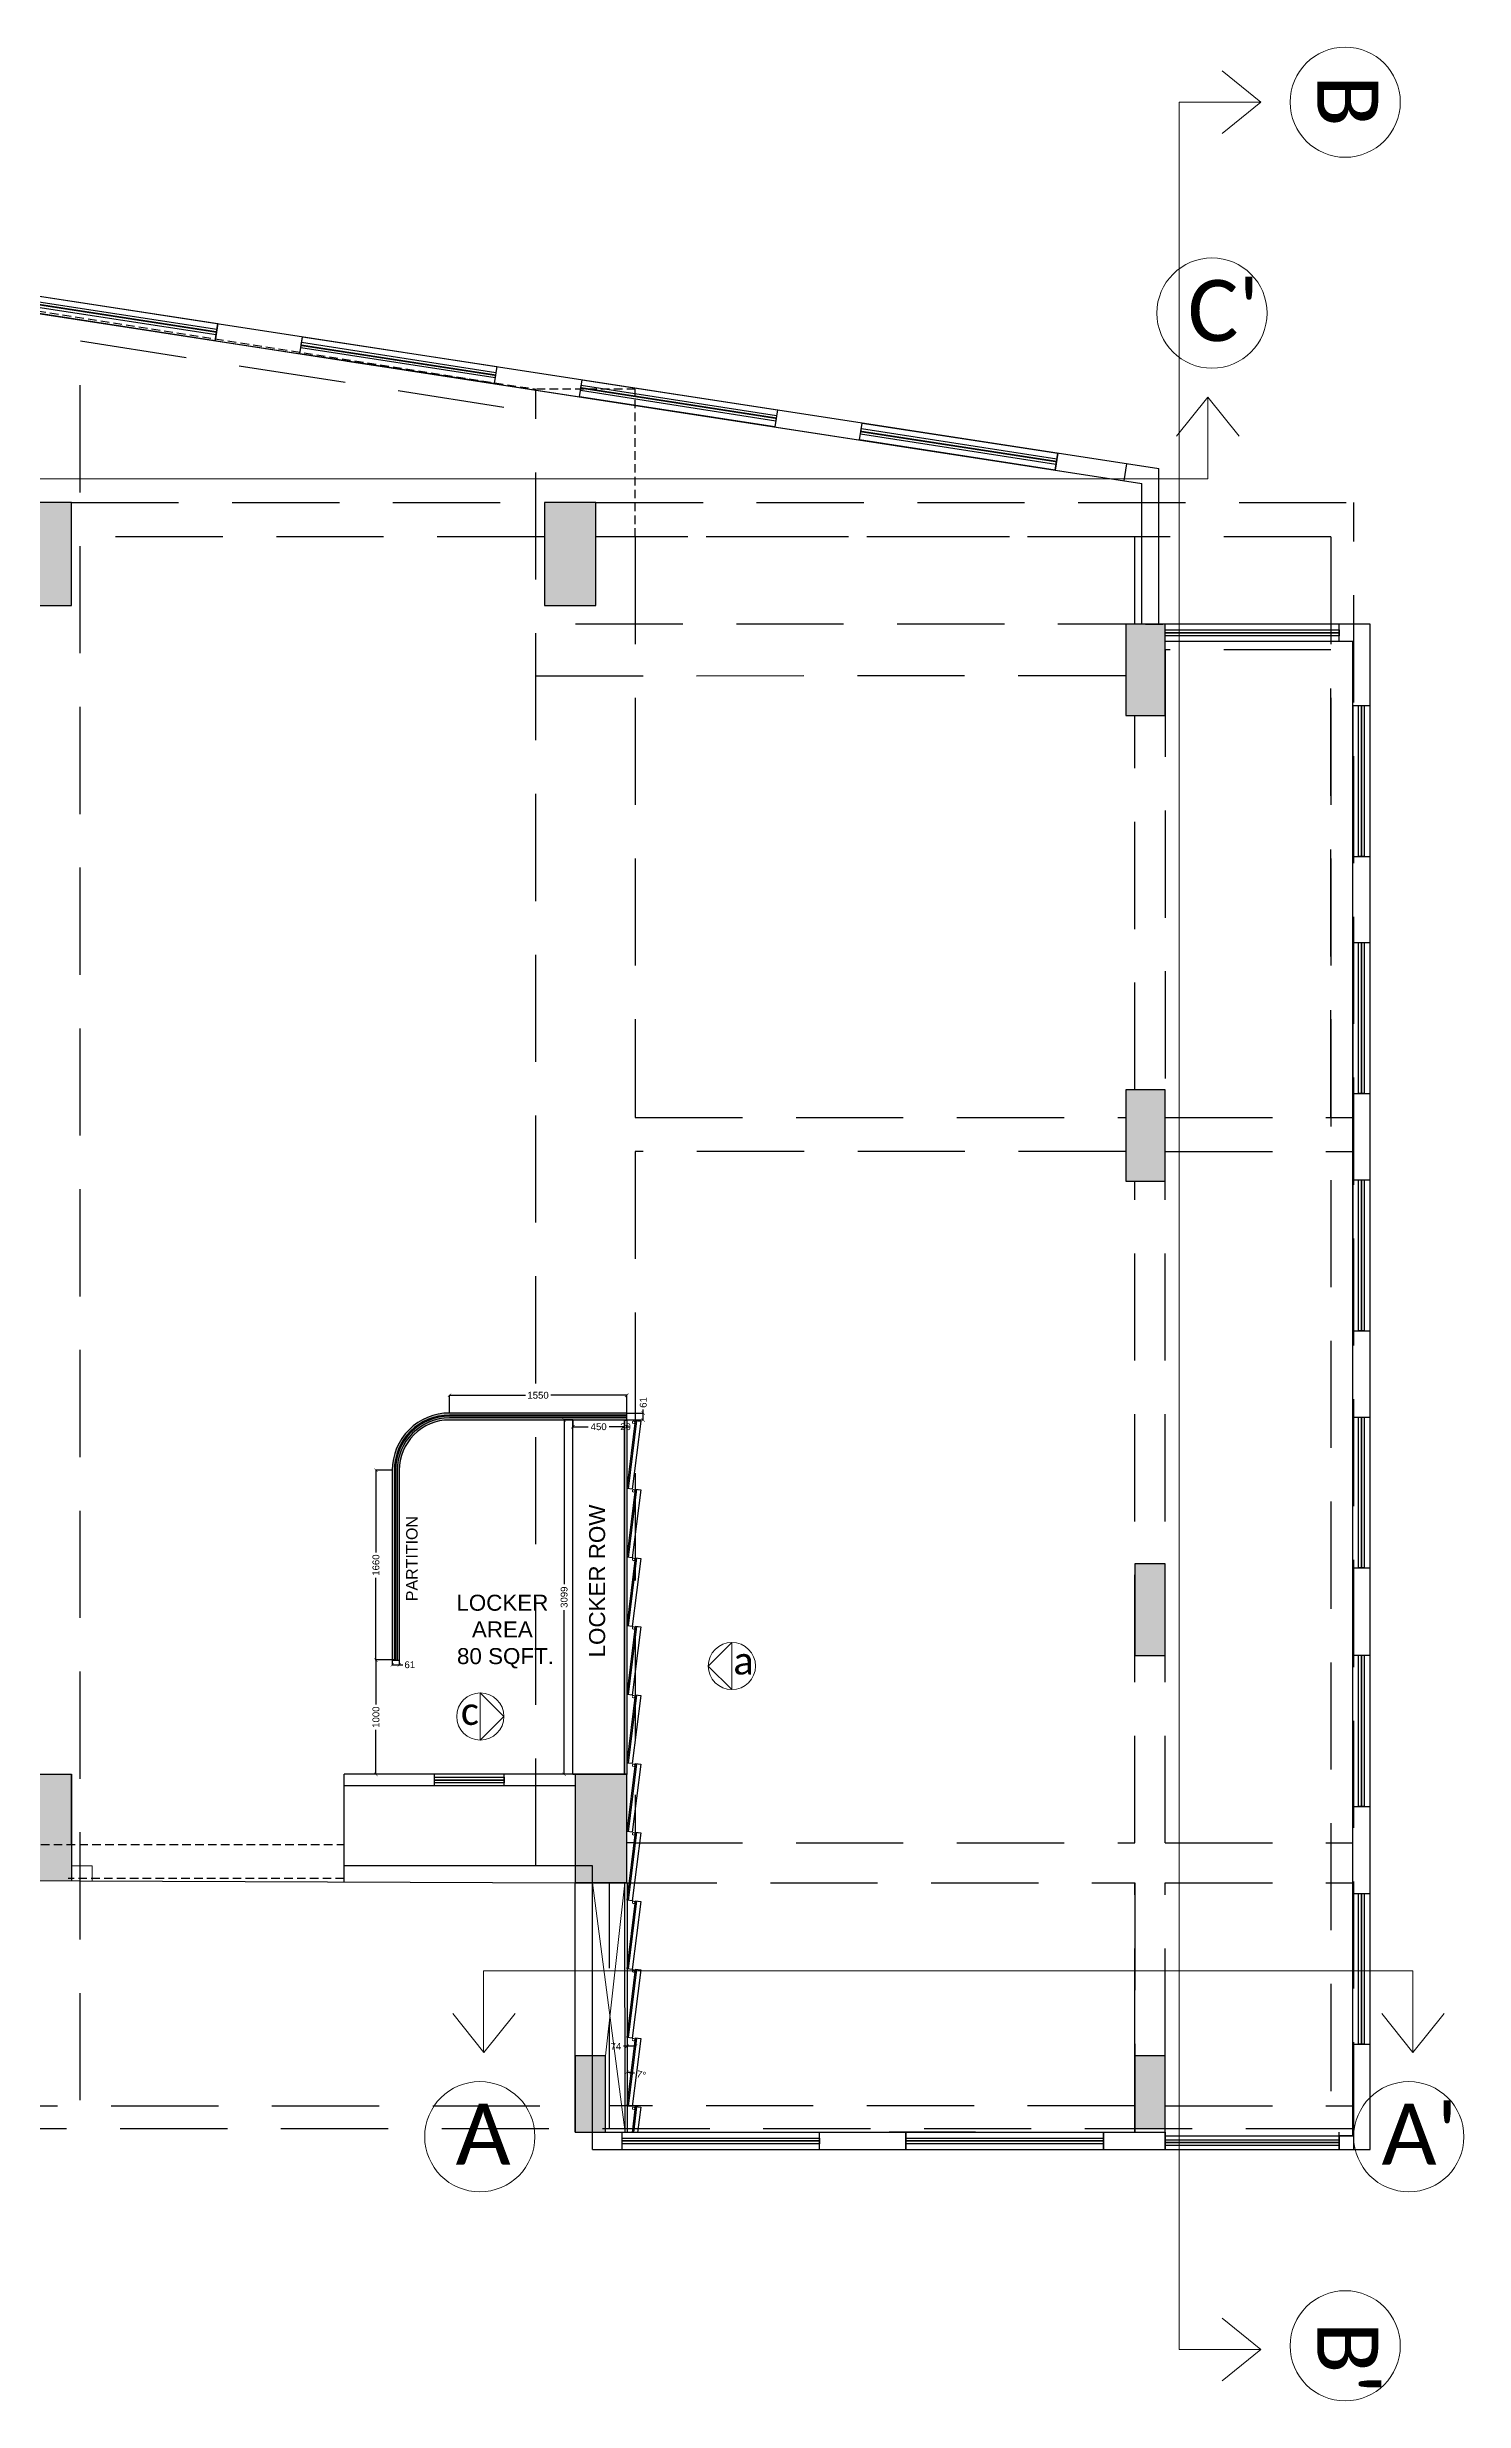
# Model space of a CAD drawing. Header units: millimetres. Extents: x 1464389 to 1998638, y -29162 to 256806.
# Drawn here: x 1595482 to 1607873, y 196049 to 216637 of the extents above; entities that cross this region are included whole.
import ezdxf

# ---------------------------------------------------------------- set-up
doc = ezdxf.new("R2010")
doc.units = ezdxf.units.MM
doc.header["$LTSCALE"] = 15
doc.header["$PDMODE"] = 35
for name, pattern in [('CONTINOUS', [0]), ('DASHED', [0.75, 0.5, -0.25]), ('DASHED2', [0.375, 0.25, -0.125]), ('HIDDEN', [9.525, 6.35, -3.175])]:
    doc.linetypes.add(name, pattern=pattern)
doc.layers.get('0').update_dxf_attribs({"lineweight": 5})
for name, color, linetype, lineweight in [('A-Hatch', 251, 'Continuous', 9), ('dimension', 1, 'Continuous', 25), ('Hatch', 252, 'Continuous', 15), ('I-ANNO-SYMB', 6, 'Continuous', 20), ('Plumbing-hot water supply', 10, 'Continuous', 70), ('wall', 50, 'Continuous', 30)]:
    doc.layers.add(name, color=color, linetype=linetype, lineweight=lineweight)
for name, color, linetype in [('A-WNDW', 4, 'Continuous'), ('COLUMN', 14, 'Continuous'), ('GFC Columns', 6, 'Continuous'), ('GFC Walls', 14, 'Continuous'), ('GFC Windows', 5, 'Continuous'), ('S-beamline-7', 8, 'HIDDEN'), ('S-col-3', 3, 'Continuous'), ('Text', 250, 'Continuous')]:
    doc.layers.add(name, color=color, linetype=linetype)
for name, color, linetype, lineweight, true_color in [('Furnitures', 7, 'Continuous', 25, 0x753b00), ('Lighting', 7, 'DASHED', 9, 0xff870f), ('Panelling', 7, 'Continuous', 25, 0x753b00)]:
    doc.layers.add(name, color=color, linetype=linetype, lineweight=lineweight, true_color=true_color)
doc.styles.add('ARIAL', font='arial.ttf')
doc.styles.add('ELEVATION', font='calibri.ttf', dxfattribs={"height": 0.2})
doc.dimstyles.new('SC-25', dxfattribs={"dimtxt": 60, "dimasz": 30, "dimexe": 0, "dimexo": 0, "dimgap": 25, "dimtad": 0, "dimdec": 0, "dimzin": 0, "dimdsep": 46, "dimtxsty": 'ARIAL', "dimblk": 'ARCHTICK', "dimcen": 0.09, "dimdle": 3, "dimclrd": 251, "dimclre": 251, "dimclrt": 1, "dimadec": 0, "dimazin": 0, "dimtfac": 1, "dimtdec": 0, "dimtofl": 0, "dimtmove": 0, "dimatfit": 2, "dimfxl": 100, "dimtolj": 1, "dimtzin": 0, "dimarcsym": 0})

# ---------------------------------------------------------------- blocks, each defined once
blk = doc.blocks.new('4th floor beam')
at = {"layer": 'S-beamline-7', "linetype": 'DASHED2', "ltscale": 250}
for p, q in [((2489112, 906205), (2489112, 909479)), ((2489112, 897757), (2489112, 899268)), ((2489377, 897757), (2489377, 899268)), ((2489377, 897317), (2491019, 897317))]:
    blk.add_line(p, q, dxfattribs=at)
for points in [[(2479888, 897367), (2479888, 912756)], [(2479888, 897367), (2479888, 912756)], [(2479890, 912756), (2483875, 912131)], [(2483873, 899418), (2483873, 912333)], [(2479811, 911341), (2483948, 911341)], [(2484398, 911041), (2484398, 911341), (2491027, 911341)], [(2491027, 896937), (2491027, 911341)], [(2483948, 911041), (2479813, 911041)], [(2490827, 911041), (2484398, 911041)], [(2489112, 910279), (2489112, 911041), (2484743, 911041), (2484743, 905964), (2489032, 905964)], [(2490827, 911041), (2490827, 897317)], [(2489377, 909829), (2489377, 910279), (2483873, 910276)], [(2483873, 909826), (2489032, 909829)], [(2489377, 905964), (2491019, 905964)], [(2489032, 905664), (2484743, 905664), (2484743, 899618), (2489112, 899618), (2489112, 905405)], [(2489377, 905664), (2491019, 905664)], [(2489377, 899618), (2489377, 905664)], [(2489377, 899618), (2491019, 899618)], [(2484518, 897117), (2484518, 899268), (2489112, 899268), (2489112, 897317), (2484518, 897317)], [(2489377, 899268), (2491019, 899268)], [(2467503, 897317), (2484218, 897317)], [(2491019, 897117), (2467503, 897117)]]:
    blk.add_lwpolyline(points, dxfattribs=at)
at = {"layer": 'S-beamline-7', "linetype": 'DASHED2', "ltscale": 20}
for points in [[(2484743, 911041), (2484743, 912334), (2483871, 912334)], [(2474594, 899603), (2482197, 899603)]]:
    blk.add_lwpolyline(points, dxfattribs=at)
at = {"layer": 'S-beamline-7', "linetype": 'DASHED2', "ltscale": 250}
blk.add_lwpolyline([(2489377, 905964), (2490827, 905964), (2490827, 910054), (2489377, 910054)], close=True, dxfattribs=at)
blk = doc.blocks.new('4th floor plan')
at = {"layer": 'S-col-3'}
h = blk.add_hatch(color=1, dxfattribs=at)
h.dxf.hatch_style = 1
h.paths.add_polyline_path([(2469749, 911341), (2469299, 911341), (2469299, 910441), (2469749, 910441)])
h.paths.add_polyline_path([(2474598, 911341), (2474148, 911341), (2474148, 910441), (2474598, 910441)])
h.paths.add_polyline_path([(2479813, 911341), (2479363, 911341), (2479363, 910441), (2479813, 910441)])
h.paths.add_polyline_path([(2484398, 911341), (2483948, 911341), (2483948, 910441), (2484398, 910441)])
h.paths.add_polyline_path([(2489377, 910277), (2489344, 910277), (2489032, 910277), (2489032, 909479), (2489377, 909479)])
h.paths.add_polyline_path([(2489377, 906205), (2489032, 906205), (2489032, 905405), (2489377, 905405)])
h.paths.add_polyline_path([(2489377, 902058), (2489112, 902058), (2489112, 901258), (2489377, 901258)])
h.paths.add_polyline_path([(2489377, 897757), (2489112, 897757), (2489112, 897317), (2489377, 897317)])
h.paths.add_polyline_path([(2489377, 897317), (2489112, 897317), (2489112, 897117), (2489377, 897117)])
h.paths.add_polyline_path([(2474594, 900208), (2474119, 900208), (2474119, 899253), (2474594, 899253)])
h.paths.add_polyline_path([(2479813, 900218), (2479338, 900218), (2479337, 899288), (2479812, 899288)])
h = blk.add_hatch(color=1, dxfattribs=at)
h.dxf.hatch_style = 1
h.paths.add_polyline_path([(2484668, 900218), (2484218, 900218), (2484218, 899418), (2484368, 899418), (2484368, 899268), (2484668, 899268)])
h.paths.add_polyline_path([(2484368, 899418), (2484218, 899418), (2484218, 899268), (2484368, 899268)], flags=17)
h = blk.add_hatch(color=1, dxfattribs=at)
h.dxf.hatch_style = 1
h.paths.add_polyline_path([(2484368, 897317), (2484218, 897317), (2484218, 897117), (2484368, 897117)])
h.paths.add_polyline_path([(2484368, 897757), (2484218, 897757), (2484218, 897317), (2484368, 897317)])
h.paths.add_polyline_path([(2484483, 897757), (2484368, 897757), (2484368, 897317), (2484483, 897317)])
h.paths.add_polyline_path([(2484483, 897317), (2484368, 897317), (2484368, 897117), (2484483, 897117)])
h.paths.add_polyline_path([(2484483, 897117), (2484368, 897117), (2484368, 897087), (2484483, 897087)])
h.paths.add_polyline_path([(2484368, 897117), (2484218, 897117), (2484218, 897087), (2484368, 897087)])
for p, q in [((2481067, 912757), (2481091, 912906)), ((2481068, 912757), (2481091, 912906)), ((2483509, 912384), (2483533, 912532)), ((2483509, 912384), (2483533, 912532)), ((2483509, 912384), (2483533, 912532)), ((2485963, 912003), (2485986, 912152)), ((2489206, 910277), (2489356, 910277)), ((2489377, 910127), (2489377, 910277)), ((2491019, 899936), (2491019, 901259)), ((2479813, 899418), (2479993, 899418)), ((2479993, 899418), (2479993, 899286)), ((2490899, 897057), (2490899, 896937))]:
    blk.add_line(p, q)
at = {"layer": 'A-WNDW', "ltscale": 0.5, "const_width": 14.1}
for points in [[(2481080, 912833), (2479370, 913097)], [(2483521, 912455), (2481820, 912717)], [(2485975, 912079), (2484267, 912344)], [(2488425, 911700), (2486716, 911963)], [(2489377, 910202), (2490899, 910202)], [(2491094, 908247), (2491094, 909567)], [(2491094, 906172), (2491094, 907492)], [(2491094, 904097), (2491094, 905417)], [(2491094, 902024), (2491094, 903342)], [(2491094, 899936), (2491094, 901259)], [(2482987, 900168), (2483597, 900168)], [(2491094, 897857), (2491094, 899176)], [(2484628, 897012), (2486354, 897012)], [(2487109, 897012), (2488837, 897012)], [(2489377, 896997), (2490899, 896997)]]:
    blk.add_lwpolyline(points, dxfattribs=at)
at = {"layer": 'A-WNDW', "ltscale": 0.5}
for points in [[(2481076, 912808), (2479366, 913072), (2479374, 913121), (2481084, 912858)], [(2483517, 912431), (2481817, 912694), (2481824, 912744), (2483524, 912480)], [(2485971, 912054), (2484264, 912320), (2484271, 912369), (2485979, 912103)], [(2488422, 911675), (2486712, 911940), (2486720, 911990), (2488429, 911725)], [(2489377, 910227), (2490899, 910227), (2490899, 910177), (2489377, 910177)], [(2491069, 908247), (2491069, 909567), (2491119, 909567), (2491119, 908247)], [(2491069, 906172), (2491069, 907492), (2491119, 907492), (2491119, 906172)], [(2491069, 904097), (2491069, 905417), (2491119, 905417), (2491119, 904097)], [(2491069, 902024), (2491069, 903342), (2491119, 903342), (2491119, 902024)], [(2491069, 899936), (2491069, 901259), (2491119, 901259), (2491119, 899936)], [(2482987, 900193), (2483597, 900193), (2483597, 900143), (2482987, 900143)], [(2491069, 897857), (2491069, 899176), (2491119, 899176), (2491119, 897857)], [(2484628, 897037), (2486354, 897037), (2486354, 896987), (2484628, 896987)], [(2487109, 897037), (2488837, 897037), (2488837, 896987), (2487109, 896987)], [(2489377, 897022), (2490899, 897022), (2490899, 896972), (2489377, 896972)]]:
    blk.add_lwpolyline(points, close=True, dxfattribs=at)
at = {"layer": 'COLUMN', "lineweight": -3, "ltscale": 0.15}
blk.add_line((2479813, 900218), (2479813, 899287), dxfattribs=at)
for points in [[(2479363, 910441), (2479813, 910441), (2479813, 911341), (2479363, 911341)], [(2483948, 910441), (2484398, 910441), (2484398, 911341), (2483948, 911341)], [(2489377, 910279), (2489032, 910279), (2489032, 909479), (2489377, 909479)], [(2489377, 906205), (2489032, 906205), (2489032, 905405), (2489377, 905405)], [(2489112, 901258), (2489377, 901258), (2489377, 902058), (2489112, 902058)], [(2484218, 897087), (2484483, 897087), (2484483, 897757), (2484218, 897757)], [(2489112, 897087), (2489377, 897087), (2489377, 897757), (2489112, 897757)]]:
    blk.add_lwpolyline(points, close=True, dxfattribs=at)
blk.add_lwpolyline([(2479338, 899458), (2479338, 900218), (2479813, 900218), (2479813, 899458)], dxfattribs=at)
at = {"layer": 'GFC Columns'}
for points in [[(2489377, 906205), (2489032, 906205), (2489032, 905405), (2489377, 905405)], [(2489112, 901258), (2489377, 901258), (2489377, 902058), (2489112, 902058)], [(2489112, 897087), (2489377, 897087), (2489377, 897757), (2489112, 897757)]]:
    blk.add_lwpolyline(points, close=True, dxfattribs=at)
at = {"layer": 'GFC Walls'}
for p, q in [((2479774, 912956), (2480521, 912842)), ((2481068, 912757), (2481091, 912906)), ((2481808, 912641), (2481832, 912789)), ((2482224, 912579), (2482971, 912464)), ((2484255, 912266), (2484278, 912415)), ((2484669, 912204), (2485415, 912090)), ((2486704, 911889), (2486727, 912037)), ((2487118, 911827), (2487864, 911712)), ((2488414, 911626), (2488437, 911774)), ((2489018, 911531), (2489042, 911679)), ((2489322, 910276), (2489322, 911638)), ((2489172, 910276), (2489172, 911509)), ((2489206, 910277), (2489356, 910277)), ((2491157, 910277), (2489344, 910277)), ((2491169, 910277), (2489344, 910277)), ((2490899, 910127), (2490899, 910277)), ((2491169, 896937), (2491169, 910277)), ((2491007, 910127), (2489377, 910127)), ((2491019, 910127), (2489377, 910127)), ((2491019, 909567), (2491019, 910127)), ((2491019, 908247), (2491019, 909567)), ((2491019, 909567), (2491019, 908812)), ((2491019, 908247), (2491019, 909567)), ((2491019, 909567), (2491169, 909567)), ((2491019, 906172), (2491019, 908247)), ((2491019, 908247), (2491169, 908247)), ((2491019, 908247), (2491169, 908247)), ((2491019, 906187), (2491019, 907505)), ((2491019, 906172), (2491019, 907492)), ((2491019, 907492), (2491019, 906737)), ((2491019, 907492), (2491169, 907492)), ((2491019, 904097), (2491019, 906172)), ((2491019, 906172), (2491169, 906172)), ((2491019, 906172), (2491169, 906172)), ((2491019, 904112), (2491019, 905430)), ((2491019, 904097), (2491019, 905417)), ((2491019, 905417), (2491019, 904662)), ((2491019, 905417), (2491169, 905417)), ((2491019, 901259), (2491019, 904097)), ((2491019, 904097), (2491169, 904097)), ((2491019, 904097), (2491169, 904097)), ((2491019, 903342), (2491169, 903342)), ((2491019, 899936), (2491019, 902024)), ((2491019, 902024), (2491169, 902024)), ((2491019, 901259), (2491169, 901259)), ((2491019, 901259), (2491169, 901259)), ((2479813, 899603), (2479813, 900218)), ((2484218, 900218), (2482197, 900218)), ((2482197, 899277), (2482197, 900218)), ((2484218, 900118), (2482197, 900118)), ((2482987, 900118), (2482987, 900218)), ((2483597, 900118), (2483597, 900218)), ((2491019, 897857), (2491019, 899936)), ((2491019, 899936), (2491169, 899936)), ((2475224, 899308), (2484218, 899268)), ((2484368, 899418), (2482197, 899418)), ((2484368, 897087), (2484368, 899418)), ((2484218, 897087), (2484218, 899268)), ((2484668, 899268), (2484218, 899268)), ((2491019, 899176), (2491169, 899176)), ((2491019, 897057), (2491019, 897857)), ((2491019, 897857), (2491169, 897857)), ((2489112, 897087), (2489112, 897757)), ((2489112, 897757), (2489112, 897087)), ((2489112, 897087), (2489112, 897757)), ((2489112, 897757), (2489112, 897087)), ((2484218, 897087), (2489377, 897087)), ((2484368, 896937), (2484368, 897087)), ((2484628, 896937), (2484628, 897087)), ((2485993, 897087), (2487719, 897087)), ((2486354, 896937), (2486354, 897087)), ((2487719, 897087), (2486964, 897087)), ((2486964, 897087), (2488692, 897087)), ((2487109, 897087), (2487109, 896937)), ((2488692, 897087), (2489232, 897087)), ((2488837, 897087), (2488837, 896937)), ((2489377, 897087), (2489377, 896937)), ((2489377, 897057), (2491019, 897057)), ((2491019, 897057), (2490899, 897057)), ((2490899, 897057), (2490899, 896937)), ((2484368, 896937), (2491019, 896937)), ((2485583, 896937), (2491019, 896937)), ((2491019, 896937), (2491169, 896937))]:
    blk.add_line(p, q, dxfattribs=at)
at = {"layer": 'GFC Walls', "color": 252, "linetype": 'DASHED2', "ltscale": 20, "true_color": 0x939598}
blk.add_line((2484743, 899618), (2484668, 899618), dxfattribs=at)
at = {"layer": 'GFC Walls', "color": 3}
for p, q in [((2487109, 896937), (2487109, 897087)), ((2488837, 896937), (2488837, 897087)), ((2489377, 896937), (2489377, 897087)), ((2490899, 896937), (2490899, 897087))]:
    blk.add_line(p, q, dxfattribs=at)
at = {"layer": 'GFC Walls'}
for points in [[(2467353, 896382), (2467353, 915022), (2489322, 911638)], [(2468791, 914649), (2489172, 911509)], [(2469524, 914536), (2489172, 911509)], [(2484218, 899268), (2484668, 899268), (2484668, 900218), (2484218, 900218), (2484218, 899268)]]:
    blk.add_lwpolyline(points, dxfattribs=at)
for points in [[(2479359, 913022), (2479382, 913171), (2481091, 912906), (2481068, 912757)], [(2481809, 912643), (2481832, 912791), (2483533, 912532), (2483509, 912384)], [(2484255, 912266), (2484278, 912415), (2485986, 912152), (2485963, 912003)], [(2486704, 911889), (2486727, 912037), (2488437, 911774), (2488414, 911626)]]:
    blk.add_lwpolyline(points, close=True, dxfattribs=at)
at = {"layer": 'GFC Walls', "color": 252, "linetype": 'DASHED2', "ltscale": 20, "true_color": 0x939598}
for points in [[(2479290, 913053), (2483875, 912333)], [(2482197, 899307), (2479784, 899308)]]:
    blk.add_lwpolyline(points, dxfattribs=at)
at = {"layer": 'GFC Windows'}
for p, q in [((2491019, 909002), (2491019, 908247)), ((2491019, 906927), (2491019, 906172)), ((2491019, 904852), (2491019, 904097))]:
    blk.add_line(p, q, dxfattribs=at)
blk = doc.blocks.new('_ArchTick')
at = {"color": 0, "linetype": 'ByBlock', "const_width": 0.15}
blk.add_lwpolyline([(-0.5, -0.5), (0.5, 0.5)], dxfattribs=at)
blk = doc.blocks.new('*D1566')
at = {"layer": 'Defpoints', "color": 0, "transparency": 16777216}
for p in [(1599001, 204845), (1599001, 204690), (1600551, 204690)]:
    blk.add_point(p, dxfattribs=at)
at = {"layer": 'wall', "color": 251, "lineweight": -2, "transparency": 16777216}
for p, q in [((1598998, 204845), (1599665, 204845)), ((1599001, 204690), (1599001, 204845)), ((1600554, 204845), (1599888, 204845)), ((1600551, 204690), (1600551, 204845))]:
    blk.add_line(p, q, dxfattribs=at)
at = {"layer": 'wall', "color": 251, "lineweight": -2, "transparency": 16777216, "xscale": 30, "yscale": 30, "zscale": 30, "rotation": 180}
blk.add_blockref('_ArchTick', (1599001, 204845), dxfattribs=at)
at = {"layer": 'wall', "color": 251, "lineweight": -2, "transparency": 16777216, "xscale": 30, "yscale": 30, "zscale": 30}
blk.add_blockref('_ArchTick', (1600551, 204845), dxfattribs=at)
at = {"layer": 'wall', "color": 1, "transparency": 16777216, "insert": (1599776, 204845), "char_height": 60, "attachment_point": 5, "style": 'ARIAL'}
blk.add_mtext('\\A1;1550', dxfattribs=at)
blk = doc.blocks.new('*D1567')
at = {"layer": 'Defpoints', "color": 0, "transparency": 16777216}
for p in [(1598501, 204190), (1598358, 202530), (1598501, 202530)]:
    blk.add_point(p, dxfattribs=at)
at = {"layer": 'wall', "color": 251, "lineweight": -2, "transparency": 16777216}
for p, q in [((1598358, 204193), (1598358, 203471)), ((1598501, 204190), (1598358, 204190)), ((1598358, 202527), (1598358, 203248)), ((1598501, 202530), (1598358, 202530))]:
    blk.add_line(p, q, dxfattribs=at)
at = {"layer": 'wall', "color": 251, "lineweight": -2, "transparency": 16777216, "xscale": 30, "yscale": 30, "zscale": 30}
for p, rotation in [((1598358, 204190), 90), ((1598358, 202530), 270)]:
    blk.add_blockref('_ArchTick', p, dxfattribs=dict(at, rotation=rotation))
at = {"layer": 'wall', "color": 1, "transparency": 16777216, "insert": (1598358, 203360), "char_height": 60, "attachment_point": 5, "rotation": 90, "style": 'ARIAL'}
blk.add_mtext('\\A1;1660', dxfattribs=at)
blk = doc.blocks.new('*D1568')
at = {"layer": 'Defpoints', "color": 0, "transparency": 16777216}
for p in [(1600551, 204690), (1600696, 204690), (1600551, 204629)]:
    blk.add_point(p, dxfattribs=at)
at = {"layer": 'Furnitures', "color": 251, "lineweight": -2, "transparency": 16777216}
for p, q in [((1600551, 204690), (1600696, 204690)), ((1600696, 204690), (1600696, 204720)), ((1600696, 204626), (1600696, 204690)), ((1600551, 204629), (1600696, 204629))]:
    blk.add_line(p, q, dxfattribs=at)
at = {"layer": 'Furnitures', "color": 251, "lineweight": -2, "transparency": 16777216, "xscale": 30, "yscale": 30, "zscale": 30}
for p, rotation in [((1600696, 204690), 90), ((1600696, 204629), 270)]:
    blk.add_blockref('_ArchTick', p, dxfattribs=dict(at, rotation=rotation))
at = {"layer": 'Furnitures', "color": 1, "transparency": 16777216, "insert": (1600696, 204782), "char_height": 60, "attachment_point": 5, "rotation": 90, "style": 'ARIAL'}
blk.add_mtext('\\A1;61', dxfattribs=at)
blk = doc.blocks.new('*D1521')
at = {"layer": 'Defpoints', "color": 0, "ltscale": 0.25, "transparency": 16777216}
for p in [(1598501, 202530), (1598562, 202530), (1598562, 202488)]:
    blk.add_point(p, dxfattribs=at)
at = {"layer": 'dimension', "color": 251, "lineweight": -2, "ltscale": 0.25, "transparency": 16777216}
for p, q in [((1598498, 202488), (1598562, 202488)), ((1598501, 202530), (1598501, 202488)), ((1598562, 202530), (1598562, 202488)), ((1598562, 202488), (1598592, 202488))]:
    blk.add_line(p, q, dxfattribs=at)
at = {"layer": 'dimension', "color": 251, "lineweight": -2, "ltscale": 0.25, "transparency": 16777216, "xscale": 30, "yscale": 30, "zscale": 30, "rotation": 180}
blk.add_blockref('_ArchTick', (1598501, 202488), dxfattribs=at)
at = {"layer": 'dimension', "color": 251, "lineweight": -2, "ltscale": 0.25, "transparency": 16777216, "xscale": 30, "yscale": 30, "zscale": 30}
blk.add_blockref('_ArchTick', (1598562, 202488), dxfattribs=at)
at = {"layer": 'dimension', "color": 1, "ltscale": 0.25, "transparency": 16777216, "insert": (1598654, 202488), "char_height": 60, "attachment_point": 5, "style": 'ARIAL'}
blk.add_mtext('\\A1;61', dxfattribs=at)
blk = doc.blocks.new('*D2098')
at = {"layer": 'Defpoints', "color": 0, "ltscale": 0.25, "transparency": 16777216}
for p in [(1600004, 204629), (1600081, 204629), (1600081, 201530)]:
    blk.add_point(p, dxfattribs=at)
at = {"layer": 'dimension', "color": 251, "lineweight": -2, "ltscale": 0.25, "transparency": 16777216}
for p, q in [((1600004, 204632), (1600004, 203194)), ((1600081, 204629), (1600004, 204629)), ((1600004, 201527), (1600004, 202965)), ((1600081, 201530), (1600004, 201530))]:
    blk.add_line(p, q, dxfattribs=at)
at = {"layer": 'dimension', "color": 251, "lineweight": -2, "ltscale": 0.25, "transparency": 16777216, "xscale": 30, "yscale": 30, "zscale": 30}
for p, rotation in [((1600004, 204629), 90), ((1600004, 201530), 270)]:
    blk.add_blockref('_ArchTick', p, dxfattribs=dict(at, rotation=rotation))
at = {"layer": 'dimension', "color": 1, "ltscale": 0.25, "transparency": 16777216, "insert": (1600004, 203079), "char_height": 60, "attachment_point": 5, "rotation": 90, "style": 'ARIAL'}
blk.add_mtext('\\A1;3099', dxfattribs=at)
blk = doc.blocks.new('*D2099')
at = {"layer": 'Defpoints', "color": 0, "ltscale": 0.25, "transparency": 16777216}
for p in [(1598532, 202530), (1598358, 201530), (1598532, 201530)]:
    blk.add_point(p, dxfattribs=at)
at = {"layer": 'dimension', "color": 251, "lineweight": -2, "ltscale": 0.25, "transparency": 16777216}
for p, q in [((1598358, 202533), (1598358, 202141)), ((1598532, 202530), (1598358, 202530)), ((1598358, 201527), (1598358, 201918)), ((1598532, 201530), (1598358, 201530))]:
    blk.add_line(p, q, dxfattribs=at)
at = {"layer": 'dimension', "color": 251, "lineweight": -2, "ltscale": 0.25, "transparency": 16777216, "xscale": 30, "yscale": 30, "zscale": 30}
for p, rotation in [((1598358, 202530), 90), ((1598358, 201530), 270)]:
    blk.add_blockref('_ArchTick', p, dxfattribs=dict(at, rotation=rotation))
at = {"layer": 'dimension', "color": 1, "ltscale": 0.25, "transparency": 16777216, "insert": (1598358, 202030), "char_height": 60, "attachment_point": 5, "rotation": 90, "style": 'ARIAL'}
blk.add_mtext('\\A1;1000', dxfattribs=at)
blk = doc.blocks.new('*D2100')
at = {"layer": 'Defpoints', "color": 0, "ltscale": 0.25, "transparency": 16777216}
for p in [(1600081, 204629), (1600531, 204629), (1600531, 204570)]:
    blk.add_point(p, dxfattribs=at)
at = {"layer": 'dimension', "color": 251, "lineweight": -2, "ltscale": 0.25, "transparency": 16777216}
for p, q in [((1600078, 204570), (1600214, 204570)), ((1600081, 204629), (1600081, 204570)), ((1600534, 204570), (1600399, 204570)), ((1600531, 204629), (1600531, 204570))]:
    blk.add_line(p, q, dxfattribs=at)
at = {"layer": 'dimension', "color": 251, "lineweight": -2, "ltscale": 0.25, "transparency": 16777216, "xscale": 30, "yscale": 30, "zscale": 30, "rotation": 180}
blk.add_blockref('_ArchTick', (1600081, 204570), dxfattribs=at)
at = {"layer": 'dimension', "color": 251, "lineweight": -2, "ltscale": 0.25, "transparency": 16777216, "xscale": 30, "yscale": 30, "zscale": 30}
blk.add_blockref('_ArchTick', (1600531, 204570), dxfattribs=at)
at = {"layer": 'dimension', "color": 1, "ltscale": 0.25, "transparency": 16777216, "insert": (1600306, 204570), "char_height": 60, "attachment_point": 5, "style": 'ARIAL'}
blk.add_mtext('\\A1;450', dxfattribs=at)
blk = doc.blocks.new('*D1688')
at = {"layer": 'Defpoints', "color": 0, "transparency": 16777216}
for p in [(1600551, 204690), (1600696, 204690), (1600551, 204629)]:
    blk.add_point(p, dxfattribs=at)
at = {"layer": 'Furnitures', "color": 251, "lineweight": -2, "transparency": 16777216}
for p, q in [((1600551, 204690), (1600696, 204690)), ((1600696, 204690), (1600696, 204720)), ((1600696, 204626), (1600696, 204690)), ((1600551, 204629), (1600696, 204629))]:
    blk.add_line(p, q, dxfattribs=at)
at = {"layer": 'Furnitures', "color": 251, "lineweight": -2, "transparency": 16777216, "xscale": 30, "yscale": 30, "zscale": 30}
for p, rotation in [((1600696, 204690), 90), ((1600696, 204629), 270)]:
    blk.add_blockref('_ArchTick', p, dxfattribs=dict(at, rotation=rotation))
at = {"layer": 'Furnitures', "color": 1, "transparency": 16777216, "insert": (1600696, 204782), "char_height": 60, "attachment_point": 5, "rotation": 90, "style": 'ARIAL'}
blk.add_mtext('\\A1;61', dxfattribs=at)
blk = doc.blocks.new('*D2402')
at = {"layer": 'Defpoints', "color": 0, "ltscale": 0.25, "transparency": 16777216}
for p in [(1600531, 204629), (1600551, 204629), (1600551, 204570)]:
    blk.add_point(p, dxfattribs=at)
at = {"layer": 'dimension', "color": 251, "lineweight": -2, "ltscale": 0.25, "transparency": 16777216}
for p, q in [((1600531, 204570), (1600501, 204570)), ((1600531, 204629), (1600531, 204570)), ((1600551, 204629), (1600551, 204570)), ((1600551, 204570), (1600581, 204570))]:
    blk.add_line(p, q, dxfattribs=at)
at = {"layer": 'dimension', "color": 251, "lineweight": -2, "ltscale": 0.25, "transparency": 16777216, "xscale": 30, "yscale": 30, "zscale": 30}
blk.add_blockref('_ArchTick', (1600531, 204570), dxfattribs=at)
at = {"layer": 'dimension', "color": 251, "lineweight": -2, "ltscale": 0.25, "transparency": 16777216, "xscale": 30, "yscale": 30, "zscale": 30, "rotation": 180}
blk.add_blockref('_ArchTick', (1600551, 204570), dxfattribs=at)
at = {"layer": 'dimension', "color": 1, "ltscale": 0.25, "transparency": 16777216, "insert": (1600541, 204570), "char_height": 60, "attachment_point": 5, "style": 'ARIAL'}
blk.add_mtext('\\A1;20', dxfattribs=at)
blk = doc.blocks.new('*D2403')
at = {"layer": 'Defpoints', "color": 0, "ltscale": 0.25, "transparency": 16777216}
for p in [(1600554, 200580), (1600629, 199224), (1600567, 198923), (1600554, 198629), (1600554, 198399)]:
    blk.add_point(p, dxfattribs=at)
at = {"layer": 'dimension', "color": 251, "lineweight": -2, "ltscale": 0.25, "transparency": 16777216}
for start, end in [(82.874, 90), (77.0347, 82.874)]:
    blk.add_arc((1600554, 198629), 294, start, end, dxfattribs=at)
at = {"layer": 'dimension', "color": 251, "lineweight": -2, "ltscale": 0.25, "transparency": 16777216, "xscale": 30, "yscale": 30, "zscale": 30}
for p, rotation in [((1600554, 198924), 180.0000000000001), ((1600591, 198921), 352.8740076731624)]:
    blk.add_blockref('_ArchTick', p, dxfattribs=dict(at, rotation=rotation))
at = {"layer": 'dimension', "color": 1, "ltscale": 0.25, "transparency": 16777216, "insert": (1600679, 198903), "char_height": 60, "attachment_point": 5, "rotation": 347.0347, "style": 'ARIAL'}
blk.add_mtext('\\A1;7°', dxfattribs=at)
blk = doc.blocks.new('*D2404')
at = {"layer": 'Defpoints', "color": 0, "ltscale": 0.25, "transparency": 16777216}
for p in [(1600554, 199224), (1600554, 199151), (1600629, 199224)]:
    blk.add_point(p, dxfattribs=at)
at = {"layer": 'dimension', "color": 251, "lineweight": -2, "ltscale": 0.25, "transparency": 16777216}
for p, q in [((1600554, 199151), (1600524, 199151)), ((1600554, 199224), (1600554, 199151)), ((1600632, 199151), (1600554, 199151)), ((1600629, 199224), (1600629, 199151))]:
    blk.add_line(p, q, dxfattribs=at)
at = {"layer": 'dimension', "color": 251, "lineweight": -2, "ltscale": 0.25, "transparency": 16777216, "xscale": 30, "yscale": 30, "zscale": 30, "rotation": 180}
blk.add_blockref('_ArchTick', (1600554, 199151), dxfattribs=at)
at = {"layer": 'dimension', "color": 251, "lineweight": -2, "ltscale": 0.25, "transparency": 16777216, "xscale": 30, "yscale": 30, "zscale": 30}
blk.add_blockref('_ArchTick', (1600629, 199151), dxfattribs=at)
at = {"layer": 'dimension', "color": 1, "ltscale": 0.25, "transparency": 16777216, "insert": (1600457, 199151), "char_height": 60, "attachment_point": 5, "style": 'ARIAL'}
blk.add_mtext('\\A1;74', dxfattribs=at)

msp = doc.modelspace()

# ---------------------------------------------------------------- hatches: boundary and pattern name
at = {"layer": 'Hatch', "ltscale": 0.25}
h = msp.add_hatch(dxfattribs=at)
h.set_pattern_fill('ANGLE', color=256)
h.set_pattern_definition([(0, (360435.323, 316717.301), (0, 6.985), [5.08, -1.905]), (90, (360435.323, 316717.301), (-6.985, 4e-16), [5.08, -1.905])])
h.paths.add_polyline_path([(1600551.4, 204689.9), (1599756.2, 204689.9), (1599756.2, 204671.9), (1600551.4, 204671.9)])
h.paths.add_polyline_path([(1600551.4, 204646.9), (1599756.2, 204646.9), (1599756.2, 204628.9), (1600551.4, 204628.9)])
edge = h.paths.add_edge_path(flags=17)
edge.add_line((1599756.2, 204646.9), (1599001.1, 204646.9))
edge.add_arc((1599001.1, 204189.9), 457, 90, 180)
edge.add_line((1598544.1, 204189.9), (1598544.1, 202529.6))
edge.add_line((1598544.1, 202529.6), (1598562.1, 202529.6))
edge.add_line((1598562.1, 202529.6), (1598562.1, 204189.9))
edge.add_arc((1599001.1, 204189.9), 439, 90, 180, ccw=False)
edge.add_line((1599001.1, 204628.9), (1599756.2, 204628.9))
edge.add_line((1599756.2, 204628.9), (1599756.2, 204646.9))
edge = h.paths.add_edge_path()
edge.add_arc((1599001.1, 204189.9), 482, 90, 180, ccw=False)
edge.add_line((1599001.1, 204671.9), (1599756.2, 204671.9))
edge.add_line((1599756.2, 204671.9), (1599756.2, 204689.9))
edge.add_line((1599756.2, 204689.9), (1599001.1, 204689.9))
edge.add_arc((1599001.1, 204189.9), 500, 90, 180)
edge.add_line((1598501.1, 204189.9), (1598501.1, 202529.6))
edge.add_line((1598501.1, 202529.6), (1598519.1, 202529.6))
edge.add_line((1598519.1, 202529.6), (1598519.1, 204189.9))
at = {"layer": 'Hatch', "ltscale": 0.25, "true_color": 0xadddf7}
h = msp.add_hatch(color=141, dxfattribs=at)
h.dxf.hatch_style = 1
h.paths.add_polyline_path([(1600551.4, 204665.9), (1599756.2, 204665.9), (1599756.2, 204661.9), (1600551.4, 204661.9)])
edge = h.paths.add_edge_path()
edge.add_line((1599756.2, 204665.9), (1599001.1, 204665.9))
edge.add_arc((1599001.1, 204189.9), 476, 90, 180)
edge.add_line((1598525.1, 204189.9), (1598525.1, 202529.6))
edge.add_line((1598525.1, 202529.6), (1598529.1, 202529.6))
edge.add_line((1598529.1, 202529.6), (1598529.1, 204189.9))
edge.add_arc((1599001.1, 204189.9), 472, 90, 180, ccw=False)
edge.add_line((1599001.1, 204661.9), (1599756.2, 204661.9))
edge.add_line((1599756.2, 204661.9), (1599756.2, 204665.9))
at = {"layer": 'Hatch', "ltscale": 0.25, "true_color": 0xf4ee51}
h = msp.add_hatch(color=41, dxfattribs=at)
h.dxf.hatch_style = 1
h.paths.add_polyline_path([(1600551.4, 204661.9), (1599756.2, 204661.9), (1599756.2, 204646.9), (1600551.4, 204646.9)])
edge = h.paths.add_edge_path()
edge.add_line((1598529.1, 202529.6), (1598544.1, 202529.6))
edge.add_line((1598544.1, 202529.6), (1598544.1, 204189.9))
edge.add_arc((1599001.1, 204189.9), 457, 90, 180, ccw=False)
edge.add_line((1599001.1, 204646.9), (1599756.2, 204646.9))
edge.add_line((1599756.2, 204646.9), (1599756.2, 204661.9))
edge.add_line((1599756.2, 204661.9), (1599001.1, 204661.9))
edge.add_arc((1599001.1, 204189.9), 472, 90, 180)
edge.add_line((1598529.1, 204189.9), (1598529.1, 202529.6))
at = {"layer": 'S-col-3', "ltscale": 0.25, "true_color": 0x636466}
h = msp.add_hatch(color=251, dxfattribs=at)
h.dxf.hatch_style = 1
h.paths.add_polyline_path([(1600554.3, 201028.9), (1600566.3, 201027.4), (1600640.7, 201622.9), (1600628.8, 201624.4)])
h.paths.add_polyline_path([(1600554.3, 201628.9), (1600566.3, 201627.4), (1600640.7, 202222.9), (1600628.8, 202224.4)])
h.paths.add_polyline_path([(1600554.3, 202228.9), (1600566.3, 202227.4), (1600640.7, 202822.9), (1600628.8, 202824.4)])
h.paths.add_polyline_path([(1600554.3, 202828.9), (1600566.3, 202827.4), (1600640.7, 203422.9), (1600628.8, 203424.4)])
h.paths.add_polyline_path([(1600554.3, 203428.9), (1600566.3, 203427.4), (1600640.7, 204022.9), (1600628.8, 204024.4)])
h.paths.add_polyline_path([(1600554.3, 204028.9), (1600566.2, 204027.4), (1600640.7, 204622.9), (1600628.8, 204624.4)])
h = msp.add_hatch(color=251, dxfattribs=at)
h.dxf.hatch_style = 1
h.paths.add_polyline_path([(1600554.4, 200429.1), (1600554.4, 200428.9), (1600566.2, 200427.4), (1600640.7, 201022.9), (1600628.8, 201024.4)])
h = msp.add_hatch(color=251, dxfattribs=at)
h.dxf.hatch_style = 1
h.paths.add_polyline_path([(1600554.4, 199829), (1600554.4, 199828.9), (1600566.3, 199827.4), (1600640.7, 200422.9), (1600628.8, 200424.4)])
h = msp.add_hatch(color=251, dxfattribs=at)
h.dxf.hatch_style = 1
h.paths.add_polyline_path([(1600554.4, 199229), (1600554.4, 199228.8), (1600566.2, 199227.4), (1600640.7, 199822.8), (1600628.8, 199824.3)])
h = msp.add_hatch(color=251, dxfattribs=at)
h.dxf.hatch_style = 1
h.paths.add_polyline_path([(1600554.4, 198629.1), (1600554.4, 198628.9), (1600566.2, 198627.4), (1600640.7, 199222.9), (1600628.8, 199224.3)])
h = msp.add_hatch(color=251, dxfattribs=at)
h.dxf.hatch_style = 1
h.paths.add_polyline_path([(1600628.8, 198624.4), (1600600.5, 198398.6), (1600612.6, 198398.6), (1600640.7, 198622.9)])

# ---------------------------------------------------------------- linework, layer by layer
at = {"linetype": 'CONTINOUS', "elevation": -998018.4}
for points in [[(1605757.6, 216428.7), (1606098.2, 216155.1), (1605757.6, 215881.6)], [(1606098.2, 216155.1), (1605384, 216155.1), (1605384, 196499.7), (1606098.2, 196499.7)], [(1582580.2, 213573.7), (1582580.2, 212859.5), (1605633.2, 212859.5), (1605633.2, 213573.7)], [(1605359.6, 213233.1), (1605633.2, 213573.7), (1605906.8, 213233.1)], [(1607427.9, 199097.2), (1607427.9, 199811.4), (1599300.2, 199811.4), (1599300.2, 199097.2)], [(1599576.6, 199437.8), (1599303, 199097.2), (1599029.5, 199437.8)], [(1607701.4, 199437.8), (1607427.9, 199097.2), (1607154.3, 199437.8)], [(1605757.6, 196773.3), (1606098.2, 196499.7), (1605757.6, 196226.2)]]:
    msp.add_lwpolyline(points, dxfattribs=at)
at = {"linetype": 'CONTINOUS'}
for centre in [(1606835, 216155.1, -998018.4), (1605669.8, 214310.5, -998018.4), (1599266.5, 198360.4, -998018.4), (1607391.3, 198360.4, -998018.4), (1606835, 196531.4, -998018.4)]:
    msp.add_circle(centre, 482, dxfattribs=at)
at = {"layer": 'A-Hatch', "ltscale": 0.25}
for p, q in [((1600536.4, 198398.6), (1600251.4, 200579.6)), ((1600533.4, 200579.6), (1600366.4, 199068.6))]:
    msp.add_line(p, q, dxfattribs=at)
at = {"layer": 'Furnitures'}
for p, q in [((1600566.2, 204027.5), (1600640.7, 204622.9)), ((1600566.3, 203427.5), (1600640.7, 204022.9)), ((1600566.2, 202827.4), (1600640.7, 203422.9)), ((1600566.3, 202227.4), (1600640.7, 202822.9)), ((1600566.3, 201627.5), (1600640.7, 202222.9)), ((1600566.3, 201027.4), (1600640.7, 201622.9)), ((1600566.3, 200427.6), (1600640.7, 201022.9)), ((1600536.4, 198398.6), (1600533.4, 200579.6)), ((1600566.3, 199827.5), (1600640.7, 200422.9)), ((1600566.3, 199227.5), (1600640.7, 199822.8)), ((1600554.4, 198629.1), (1600628.8, 199224.3)), ((1600566.3, 198627.6), (1600640.7, 199222.9)), ((1600612.4, 198397.1), (1600640.7, 198622.9))]:
    msp.add_line(p, q, dxfattribs=at)
msp.add_lwpolyline([(1600081, 204628.9), (1600531.4, 204629), (1600531.4, 201529.6), (1600081, 201529.5)], close=True, dxfattribs=at)
at = {"layer": 'Furnitures', "ltscale": 0.25}
for points in [[(1600531.4, 204629), (1600551.4, 204629), (1600551.2, 201529.6), (1600531.2, 201529.6)], [(1600531.4, 204628.9), (1600551.4, 204628.9), (1600551.2, 201529.6), (1600531.2, 201529.6)]]:
    msp.add_lwpolyline(points, close=True, dxfattribs=at)
at = {"layer": 'Furnitures'}
for points in [[(1600554.3, 204029), (1600628.8, 204624.4), (1600673.4, 204618.8), (1600599, 204023.4), (1600554.3, 204028.9)], [(1600554.4, 203429), (1600628.8, 204024.4), (1600673.4, 204018.8), (1600599, 203423.4), (1600554.4, 203428.9)], [(1600554.3, 202829), (1600628.8, 203424.4), (1600673.4, 203418.8), (1600599, 202823.4), (1600554.3, 202828.9)], [(1600554.4, 202229), (1600628.8, 202824.4), (1600673.4, 202818.8), (1600599, 202223.4), (1600554.4, 202228.9)], [(1600554.4, 201629), (1600628.8, 202224.4), (1600673.4, 202218.8), (1600599, 201623.4), (1600554.4, 201628.9)], [(1600554.4, 201029), (1600628.8, 201624.4), (1600673.4, 201618.8), (1600599, 201023.4), (1600554.4, 201028.9)], [(1600554.3, 200429), (1600628.8, 201024.4), (1600673.4, 201018.8), (1600599, 200423.4), (1600554.3, 200428.9)], [(1600251.4, 199068.6), (1600251.4, 200579.6), (1600554.4, 200579.6), (1600554.4, 198398.6), (1600251.4, 198398.6)], [(1600554.4, 199829), (1600628.8, 200424.4), (1600673.4, 200418.8), (1600599, 199823.4), (1600554.4, 199828.9)], [(1600554.3, 199228.9), (1600628.8, 199824.3), (1600673.4, 199818.7), (1600599, 199223.3), (1600554.3, 199228.8)], [(1600554.3, 198629), (1600628.8, 199224.3), (1600673.4, 199218.8), (1600599, 198623.4), (1600554.3, 198628.9)], [(1600600.5, 198398.6), (1600628.8, 198624.4), (1600673.4, 198618.8), (1600645.9, 198398.6)]]:
    msp.add_lwpolyline(points, dxfattribs=at)
at = {"layer": 'I-ANNO-SYMB'}
for p, q in [((1601264.6, 202476.9, -1996036.8), (1601471.1, 202683.5, -1996036.8)), ((1601471.1, 202683.5, -1996036.8), (1601471.1, 202270.4, -1996036.8)), ((1601471.1, 202270.4, -1996036.8), (1601264.6, 202476.9, -1996036.8)), ((1599270.7, 202242.2, -1996036.8), (1599270.7, 201829.2, -1996036.8)), ((1599477.3, 202035.7, -1996036.8), (1599270.7, 202242.2, -1996036.8)), ((1599270.7, 201829.2, -1996036.8), (1599477.3, 202035.7, -1996036.8))]:
    msp.add_line(p, q, dxfattribs=at)
for centre in [(1601471.1, 202476.9, -1996036.8), (1599270.7, 202035.7, -1996036.8)]:
    msp.add_circle(centre, 206.5, dxfattribs=at)
at = {"layer": 'Lighting'}
for centre in [(1600611.3, 204609), (1600611.3, 204009.2), (1600611.3, 203409.2), (1600611.3, 202809.2), (1600611.3, 202209.2), (1600611.3, 201609.2), (1600611.3, 201009.2), (1600611.3, 200409.2), (1600611.3, 199809.2), (1600611.3, 199209.1), (1600611.3, 198609.2)]:
    msp.add_circle(centre, 10.6, dxfattribs=at)
at = {"layer": 'Panelling'}
for p, q in [((1600551.4, 204629), (1600551.4, 204690)), ((1600551.4, 204628.9), (1600551.4, 204689.9)), ((1598501.1, 202529.6), (1598562.1, 202529.6))]:
    msp.add_line(p, q, dxfattribs=at)
for points in [[(1600551.4, 204689.9), (1599001.1, 204689.9, 0.4142136), (1598501.1, 204189.9), (1598501.1, 202529.6)], [(1600551.4, 204671.9), (1599001.1, 204671.9, 0.4142136), (1598519.1, 204189.9), (1598519.1, 202529.6)], [(1600551.4, 204665.9), (1599001.1, 204665.9, 0.4142136), (1598525.1, 204189.9), (1598525.1, 202529.6)], [(1600551.4, 204661.9), (1599001.1, 204661.9, 0.4142136), (1598529.1, 204189.9), (1598529.1, 202529.6)], [(1600551.4, 204646.9), (1599001.1, 204646.9, 0.4142136), (1598544.1, 204189.9), (1598544.1, 202529.6)], [(1600551.4, 204628.9), (1599001.1, 204628.9, 0.4142136), (1598562.1, 204189.9), (1598562.1, 202529.6)]]:
    msp.add_lwpolyline(points, format="xyb", dxfattribs=at)

# ---------------------------------------------------------------- block references
msp.add_blockref('4th floor plan', (-884116.7, -698688))
at = {"layer": 'Plumbing-hot water supply'}
msp.add_blockref('4th floor beam', (-884116.7, -698688), dxfattribs=at)

# ---------------------------------------------------------------- texts
at = {"linetype": 'CONTINOUS', "attachment_point": 1, "rotation": 270, "style": 'ELEVATION'}
for s, insert, char_height in [('B', (1607124.1, 216393.7, -998018.4), 533.9), ("B'", (1607124.1, 196743.3, -998018.4), 533.89)]:
    msp.add_mtext_dynamic_manual_height_columns(s, width=4797.168, gutter_width=1.33, heights=[0], dxfattribs=dict(at, insert=insert, char_height=char_height))
at = {"linetype": 'CONTINOUS', "style": 'ELEVATION'}
for s, width, gutter_width, insert, char_height, attachment_point in [("C'", 4797.168, 1.33, (1605457.8, 214599.6, -998018.4), 533.89, 1), ('a', 2149.985, 0.598, (1601483.5, 202642.3, -1445308.2), 239.3, 1), ('c', 2149.985, 0.598, (1599258.3, 202201.1, -1445308.2), 239.3, 3), ("A'", 4797.168, 1.33, (1607152.8, 198649.5, -998018.4), 533.89, 1), ('A', 4797.168, 1.33, (1599054.5, 198649.4, -998018.4), 533.9, 1)]:
    msp.add_mtext_dynamic_manual_height_columns(s, width=width, gutter_width=gutter_width, heights=[0], dxfattribs=dict(at, insert=insert, char_height=char_height, attachment_point=attachment_point))
at = {"layer": 'Text', "ltscale": 0.25, "insert": (1600364.2, 202130), "char_height": 140, "attachment_point": 7, "rotation": 90, "style": 'ARIAL'}
msp.add_mtext_dynamic_manual_height_columns('\\pxqc;LOCKER ROW', width=2181.348, gutter_width=250, heights=[0], dxfattribs=at)
at = {"layer": 'Text', "insert": (1598622.2, 204178.3), "char_height": 99.882, "width": 1523.787, "attachment_point": 3, "rotation": 90, "style": 'ARIAL'}
msp.add_mtext('\\pxqc;PARTITION', dxfattribs=at)
at = {"layer": 'Text', "ltscale": 0.25, "insert": (1598812.3, 202455.5), "char_height": 140, "attachment_point": 7, "style": 'ARIAL'}
msp.add_mtext_dynamic_manual_height_columns('\\pxqc;LOCKER AREA\\P 80 SQFT.', width=1302.77, gutter_width=250, heights=[0], dxfattribs=at)

# ---------------------------------------------------------------- dimensions: what is measured, and where the dimension line sits
at = {"layer": 'dimension', "ltscale": 0.25}
for base, p1, p2, angle, picture, middle in [((1600003.9, 204628.9), (1600081, 201529.5), (1600081, 204628.9), 90, '*D2098', (1600003.9, 203079.2)), ((1598358.4, 201529.6), (1598531.6, 202529.6), (1598531.6, 201529.6), 90, '*D2099', (1598358.4, 202029.6)), ((1600554.4, 199151.4), (1600628.8, 199224.3), (1600554.4, 199224.3), 180, '*D2404', (1600456.7, 199151.4))]:
    dim = msp.add_linear_dim(base=base, p1=p1, p2=p2, angle=angle, dimstyle='SC-25', dxfattribs=at)
    dim.commit()
    dim.dimension.update_dxf_attribs({"geometry": picture, "text_midpoint": middle})
for base, p1, p2, picture, middle in [((1600531.4, 204570.3), (1600081, 204628.9), (1600531.4, 204628.9), '*D2100', (1600306.2, 204570.3)), ((1598562.1, 202487.6), (1598501.1, 202529.6), (1598562.1, 202529.6), '*D1521', (1598654.4, 202487.6))]:
    dim = msp.add_linear_dim(base=base, p1=p1, p2=p2, dimstyle='SC-25', dxfattribs=at)
    dim.commit()
    dim.dimension.update_dxf_attribs({"geometry": picture, "text_midpoint": middle})
dim = msp.add_linear_dim(base=(1600551.4, 204570.4), p1=(1600531.4, 204629), p2=(1600551.4, 204629), dimstyle='SC-25', dxfattribs=at)
dim.commit()
dim.dimension.update_dxf_attribs({"geometry": '*D2402', "text_midpoint": (1600541.4, 204570.4), "dimtype": 160})
dim = msp.add_angular_dim_2l(base=(1600566.6, 198923.3), line1=((1600554.3, 198629), (1600628.8, 199224.3)), line2=((1600554.4, 200579.6), (1600554.4, 198398.6)), dimstyle='SC-25', dxfattribs=at)
dim.commit()
dim.dimension.update_dxf_attribs({"geometry": '*D2403', "text_midpoint": (1600679.2, 198902.5)})
at = {"layer": 'Furnitures'}
for base, p1, p2, picture in [((1600695.6, 204690), (1600551.4, 204629), (1600551.4, 204690), '*D1688'), ((1600695.6, 204689.9), (1600551.4, 204628.9), (1600551.4, 204689.9), '*D1568')]:
    dim = msp.add_linear_dim(base=base, p1=p1, p2=p2, angle=90, dimstyle='SC-25', dxfattribs=at)
    dim.commit()
    dim.dimension.update_dxf_attribs({"geometry": picture, "text_midpoint": (1600695.6, 204782.3)})
at = {"layer": 'wall'}
dim = msp.add_linear_dim(base=(1599001.1, 204844.5), p1=(1600551.4, 204689.9), p2=(1599001.1, 204689.9), dimstyle='SC-25', dxfattribs=at)
dim.commit()
dim.dimension.update_dxf_attribs({"geometry": '*D1566', "text_midpoint": (1599776.2, 204844.5)})
dim = msp.add_linear_dim(base=(1598358.4, 202529.6), p1=(1598501.1, 204189.9), p2=(1598501.1, 202529.6), angle=90, dimstyle='SC-25', dxfattribs=at)
dim.commit()
dim.dimension.update_dxf_attribs({"geometry": '*D1567', "text_midpoint": (1598358.4, 203359.8)})

doc.saveas('drawing.dxf')
